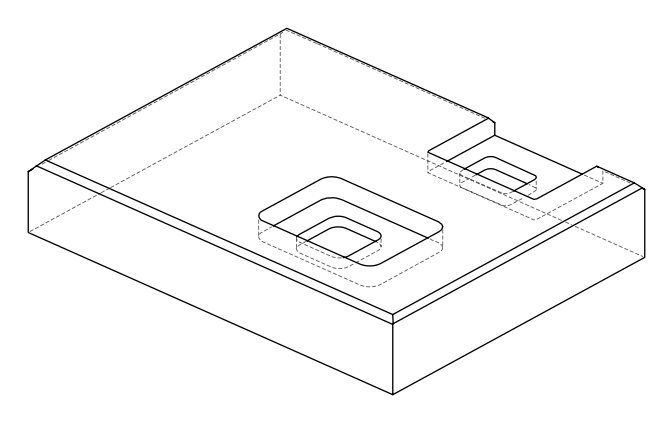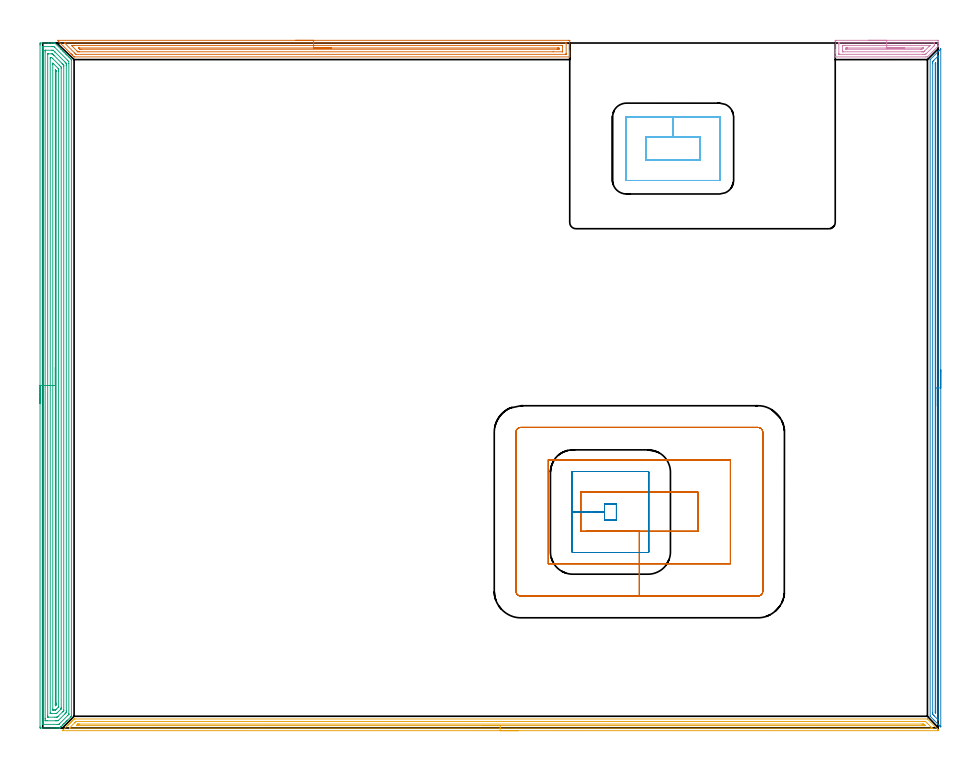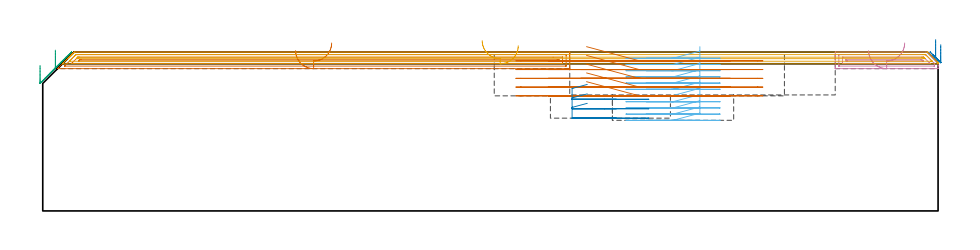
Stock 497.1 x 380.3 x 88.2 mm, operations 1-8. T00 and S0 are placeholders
(PLAN: 9 operations, 3 tool changes, 246.6 min)
(1 AREA_MILL | FG_CHAMFER_SURFACE | UGT0205_001 | 9.14 min | 12505 mm3)
(2 AREA_MILL_1 | FG_CHAMFER_SURFACE_1 | UGT0205_001 | 9.04 min | 6604 mm3)
(3 AREA_MILL_2 | FG_CHAMFER_SURFACE_2 | UGT0205_001 | 21.29 min | 57075 mm3)
(4 AREA_MILL_3 | FG_CHAMFER_SURFACE_3 | UGT0205_001 | 1.95 min | 2537 mm3)
(5 AREA_MILL_4 | FG_CHAMFER_SURFACE_4 | UGT0205_001 | 11.7 min | 10111 mm3)
(6 MILL_RECTANGULAR_POCKET | POCKET_RECTANGULAR_STRAIGHT | UGT0201_133 | Follow Part, ap 3.75, ae 75% | 7.12 min | 126585 mm3)
(7 MILL_RECTANGULAR_POCKET_1 | POCKET_RECTANGULAR_STRAIGHT_1 | UGT0201_106 | Follow Part, ap 6, ae 75% | 10.48 min | 456267 mm3)
(8 MILL_RECTANGULAR_POCKET_2 | POCKET_RECTANGULAR_STRAIGHT_2 | UGT0201_106 | Follow Part, ap 6, ae 75% | 1.96 min | 55399 mm3)
(9 MILL_SLOT | SLOT_PARTIAL_RECTANGULAR | NXT0201_008 | Follow Part, ap 1.5, ae 75% | 173.89 min | 281654 mm3)
(TOOL UGT0205_001 | Chamfer Mill 20 x 3 x 45 deg. | D20 FL50 Z2)
(TOOL UGT0201_133 | Carbide End Mill 15.0 | D15 FL30 Z4)
(TOOL UGT0201_106 | End Mill 24 mm | D24 FL25 Z2)
(TOOL NXT0201_008 | ENDMILL 6mm [2P460-0600-NA 1630] | D6 FL26 Z6)
(OP 1 AREA_MILL)
G17 G21 G94 G90
T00 M6
G54
G17 G0 G90 X140.4 Y381.8 S1061 M3
G43 Z98.2 H0
Z89.
G94 G1 X140.438 Z88.128 F250.
X140.552 Z87.264
X140.741 Z86.412
X141.003 Z85.58
X141.337 Z84.774
X141.74 Z84.
X142.208 Z83.264
X142.74 Z82.572
X143.329 Z81.929
X143.972 Z81.34
X144.664 Z80.808
X145.4 Z80.34
X146.174 Z79.937
X146.98 Z79.603
X147.812 Z79.341
X148.663 Z79.152
X149.528 Z79.038
X150.4 Z79.
X291.983
X292.546 Y381.799 Z78.999
X292.598 Y381.797 Z79.001
X292.6 Y381.704 Z79.094
Y381.487 Z79.311
Y375.863 Z84.931
Y375.312 Z85.485
Y374.972 Z85.824
Y374.42 Z86.376
Y374.08 Z86.715
Y373.401 Z87.399
Y373.049 Z87.751
X292.592 Y372.652 Z88.139
X292.59 Y372.603 Z88.188
X292.43 Y372.6 Z88.2
X17.75
X17.397 Y372.605 Z88.191
X17.264 Y372.734 Z88.062
X16.559 Y373.441 Z87.358
X16.512 Y373.486 Z87.311
X16.468 Y373.531 Z87.268
X16.261 Y373.739 Z87.06
X16.215 Y373.783 Z87.014
X16.172 Y373.828 Z86.971
X15.963 Y374.037 Z86.762
X15.918 Y374.08 Z86.717
X15.875 Y374.124 Z86.675
X15.665 Y374.334 Z86.465
X8.788 Y381.211 Z79.587
X8.706 Y381.294 Z79.506
X8.519 Y381.481 Z79.319
X8.342 Y381.656 Z79.141
X8.221 Y381.782 Z79.016
X8.217 Y381.795 Z79.003
X8.221 Y381.799 Z78.999
X150.4 Y381.8 Z79.
Y380.386 Z80.414
X290.197 Y380.385 Z80.415
X290.263 Y380.384 Z80.416
X290.395 Y380.379 Z80.421
X290.59 Y380.37 Z80.43
X290.592 Y380.32 Z80.48
X290.598 Y379.918 Z80.882
X290.6 Y374.57 Z86.23
X290.596 Y374.08 Z86.72
X290.593 Y374.031 Z86.769
X290.592 Y374.024 Z86.776
X290.55 Y374.021 Z86.779
X290.462 Y374.017 Z86.783
X290.329 Y374.015 Z86.785
X290.263 Y374.014 Z86.786
X18.643 Y374.015 Z86.785
X18.577 Y374.017 Z86.783
X18.449 Y374.021 Z86.779
X18.381 Y374.08 Z86.72
X17.75 Y374.701 Z86.099
X12.39 Y380.06 Z80.74
X12.134 Y380.32 Z80.48
X12.098 Y380.359 Z80.441
X12.086 Y380.374 Z80.426
X12.125 Y380.379 Z80.421
X12.257 Y380.384 Z80.416
X12.324 Y380.385 Z80.415
X150.4 Y380.386 Z80.414
Y378.972 Z81.828
X288.41 Y378.971 Z81.829
X288.555 Y378.97 Z81.83
X288.579 Y378.968 Z81.832
X288.586 Y378.966 Z81.834
X288.59 Y378.953 Z81.847
X288.596 Y378.853 Z81.947
X288.599 Y378.726 Z82.074
Y375.675 Z85.125
X288.593 Y375.484 Z85.316
X288.59 Y375.436 Z85.364
X288.572 Y375.434 Z85.366
X288.519 Y375.431 Z85.369
X288.41 Y375.429 Z85.371
X283.35 Y375.428 Z85.372
X20.429 Y375.429 Z85.371
X19.97 Y375.43 Z85.37
X19.536 Y375.434 Z85.366
X19.479 Y375.435 Z85.365
X19.418 Y375.492 Z85.308
X19.289 Y375.615 Z85.185
X19.037 Y375.863 Z84.937
X16.364 Y378.537 Z82.263
X15.963 Y378.942 Z81.858
X15.948 Y378.965 Z81.835
X15.963 Y378.966 Z81.834
X16.422 Y378.97 Z81.83
X16.856 Y378.971 Z81.829
X17.314 Y378.972 Z81.828
X150.4
Y377.557 Z83.243
X285.819
X286.534 Y377.551 Z83.249
X286.578
X286.59 Y377.516 Z83.284
X286.594 Y377.411 Z83.389
X286.596 Y377.2 Z83.6
X286.594 Y376.989 Z83.811
X286.59 Y376.884 Z83.916
X286.578 Y376.849 Z83.951
X286.53 Y376.848 Z83.952
X285.642 Y376.843 Z83.957
X21.233
X20.523 Y376.85 Z83.95
X20.429 Y376.93 Z83.87
X19.847 Y377.508 Z83.292
X19.816 Y377.543 Z83.257
X19.811 Y377.551 Z83.249
X19.819 Y377.553 Z83.247
X19.905 Y377.555 Z83.245
X20.08 Y377.557 Z83.243
X20.429
X150.4
X151.272 Z83.281
X152.136 Z83.395
X152.988 Z83.583
X153.82 Z83.846
X154.626 Z84.18
X155.4 Z84.582
X156.136 Z85.051
X156.828 Z85.582
X157.471 Z86.172
X158.06 Z86.815
X158.591 Z87.507
X159.06 Z88.243
X159.463 Z89.016
X159.797 Z89.822
X160.059 Z90.654
X160.248 Z91.506
X160.362 Z92.371
X160.4 Z93.243
G0 Z98.2
M5
M2
(OP 2 AREA_MILL_1)
G17 G21 G94 G90
T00 M6
G54
G17 G0 G90 X498.6 Y198.8 S1061 M3
G43 Z98.2 H0
Z92.3
G94 G1 Y198.762 Z91.428 F250.
Y198.648 Z90.564
Y198.459 Z89.712
Y198.197 Z88.88
Y197.863 Z88.074
Y197.46 Z87.3
Y196.992 Z86.564
Y196.46 Z85.872
Y195.871 Z85.229
Y195.228 Z84.64
Y194.536 Z84.108
Y193.8 Z83.64
Y193.026 Z83.237
Y192.22 Z82.903
Y191.388 Z82.641
Y190.537 Z82.452
Y189.672 Z82.338
Y188.8 Z82.3
X498.599 Y0.732 Z82.301
X498.596 Y0.695 Z82.3
X498.589 Y0.611 Z82.303
X498.543 Y0.654 Z82.35
X498.429 Y0.77 Z82.469
X498.269 Y0.929 Z82.626
X498.116 Y1.083 Z82.782
X497.982 Y1.217 Z82.916
X497.832 Y1.366 Z83.063
X497.689 Y1.51 Z83.209
X497.536 Y1.663 Z83.362
X497.396 Y1.802 Z83.5
X494.856 Y4.343 Z86.042
X492.92 Y6.28 Z87.98
X492.735 Y6.467 Z88.162
X492.705 Y6.505 Z88.19
X492.7 Y6.576 Z88.2
Y371.024
X492.705 Y371.094 Z88.19
X492.734 Y371.132 Z88.162
X492.919 Y371.319 Z87.981
X497.262 Y375.663 Z83.635
X497.396 Y375.798 Z83.5
X497.536 Y375.937 Z83.362
X497.689 Y376.09 Z83.209
X497.832 Y376.234 Z83.063
X498.391 Y376.791 Z82.509
X498.582 Y376.979 Z82.316
X498.595 Y376.983 Z82.304
X498.599 Y376.979 Z82.299
X498.6 Y188.8 Z82.3
X497.186 Z83.714
X497.185 Y4.79 Z83.715
X497.184 Y4.595 Z83.716
X497.181 Y4.498 Z83.719
X497.179 Y4.485 Z83.721
X497.174 Y4.487 Z83.726
X497.142 Y4.515 Z83.758
X496.861 Y4.79 Z84.039
X495.074 Y6.576 Z85.826
X494.777 Y6.875 Z86.123
X494.19 Y7.469 Z86.71
X494.121 Y7.559 Z86.779
X494.119 Y7.639 Z86.781
X494.116 Y7.809 Z86.784
X494.115 Y8.148 Z86.785
X494.114 Y8.363 Z86.786
X494.115 Y369.237 Z86.785
X494.119 Y369.911 Z86.781
X494.121 Y370.022 Z86.779
X494.13 Y370.069 Z86.77
X494.186 Y370.131 Z86.714
X494.483 Y370.432 Z86.417
X494.777 Y370.727 Z86.123
X496.86 Y372.81 Z84.04
X496.966 Y372.912 Z83.934
X497.137 Y373.075 Z83.763
X497.179 Y373.111 Z83.721
X497.182 Y373.029 Z83.718
X497.185 Y372.81 Z83.715
Y372.616
X497.186 Y188.8 Z83.714
X495.772 Z85.128
X495.771 Y9.132 Z85.129
X495.767 Y8.363 Z85.133
X495.766 Y8.356 Z85.134
X495.744 Y8.363 Z85.156
X495.65 Y8.455 Z85.25
X495.556 Y8.555 Z85.344
X495.535 Y8.588 Z85.365
X495.532 Y8.717 Z85.368
X495.53 Y8.883 Z85.37
X495.528 Y9.38 Z85.372
X495.529 Y368.468 Z85.371
X495.535 Y369.004 Z85.365
X495.567 Y369.056 Z85.333
X495.65 Y369.148 Z85.25
X495.693 Y369.193 Z85.207
X495.739 Y369.237 Z85.161
X495.754 Y369.245 Z85.146
X495.765 Y369.248 Z85.135
X495.767 Y369.237 Z85.133
X495.77 Y369.157 Z85.13
X495.771 Y369.113 Z85.129
X495.772 Y368.344 Z85.128
Y188.8
Y187.928 Z85.166
Y187.064 Z85.28
Y186.212 Z85.469
Y185.38 Z85.732
Y184.574 Z86.065
Y183.8 Z86.468
Y183.064 Z86.937
Y182.372 Z87.468
Y181.729 Z88.057
Y181.14 Z88.701
Y180.609 Z89.393
Y180.14 Z90.128
Y179.737 Z90.902
Y179.403 Z91.708
Y179.141 Z92.54
Y178.952 Z93.392
Y178.838 Z94.257
Y178.8 Z95.128
G0 Z98.2
M5
M2
(OP 3 AREA_MILL_2)
G17 G21 G94 G90
T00 M6
G54
G17 G0 G90 X-1.5 Y180.15 S1061 M3
G43 Z98.2 H0
Z80.8
G94 G1 Y180.188 Z79.928 F250.
Y180.302 Z79.063
Y180.491 Z78.212
Y180.753 Z77.38
Y181.087 Z76.574
Y181.49 Z75.8
Y181.958 Z75.064
Y182.49 Z74.372
Y183.079 Z73.729
Y183.722 Z73.14
Y184.414 Z72.608
Y185.15 Z72.14
Y185.924 Z71.737
Y186.73 Z71.403
Y187.562 Z71.141
Y188.413 Z70.952
Y189.278 Z70.838
Y190.15 Z70.8
Y379.164
X-1.499 Y379.673 Z70.801
X-1.496 Y380.054 Z70.802
X-1.493 Y380.29 Z70.805
X-1.123 Y380.3 Z71.174
X3.257 Z75.552
X4.657 Z76.954
X5.01 Z77.305
X5.715 Z78.014
X6.057 Z78.357
X6.412 Y380.299 Z78.706
X6.705 Y380.29 Z79.002
X6.762 Y380.235 Z79.06
X6.88 Y380.12 Z79.178
X7.004 Y379.997 Z79.303
X10.154 Y376.846 Z82.454
X10.266 Y376.735 Z82.564
X10.308 Y376.693 Z82.606
X10.981 Y376.019 Z83.281
X11.143 Y375.859 Z83.439
X11.808 Y375.192 Z84.108
X12.019 Y374.983 Z84.315
X12.634 Y374.366 Z84.934
X12.691 Y374.309 Z84.99
X12.895 Y374.107 Z85.191
X13.46 Y373.54 Z85.76
X13.585 Y373.415 Z85.884
X13.771 Y373.231 Z86.067
X14.287 Y372.713 Z86.587
X14.647 Y372.355 Z86.943
X14.939 Y372.063 Z87.235
X15.374 Y371.627 Z87.671
X15.523 Y371.479 Z87.819
X15.818 Y371.18 Z88.116
X15.894 Y371.102 Z88.192
X15.9 Y370.733 Z88.2
Y6.885
X15.894 Y6.498 Z88.192
X15.797 Y6.397 Z88.094
X15.523 Y6.121 Z87.819
X15.392 Y5.991 Z87.689
X13.771 Y4.369 Z86.067
X13.411 Y4.01 Z85.71
X13.245 Y3.845 Z85.545
X13.008 Y3.607 Z85.306
X12.895 Y3.493 Z85.191
X12.457 Y3.056 Z84.756
X12.019 Y2.617 Z84.315
X11.815 Y2.415 Z84.114
X11.757 Y2.357 Z84.057
X11.143 Y1.741 Z83.439
X10.931 Y1.531 Z83.231
X10.266 Y0.865 Z82.563
X10.21 Y0.809 Z82.509
X10.027 Y0.627 Z82.326
X9.974 Y0.573 Z82.271
X9.924 Y0.523 Z82.222
X9.729 Y0.329 Z82.028
X9.682 Y0.281 Z81.979
X9.637 Y0.237 Z81.936
X9.428 Y0.031 Z81.727
X9.398 Y0.008 Z81.697
X9.39 Y0.005 Z81.689
X9.028 Y0. Z81.327
X8.343 Z80.643
X7.638 Z79.934
X6.409 Z78.707
X5.01 Z77.305
X-1.123 Z71.174
X-1.389 Y0.004 Z70.909
X-1.492 Y0.01 Z70.805
X-1.499 Y0.116 Z70.799
X-1.5 Y0.627 Z70.8
Y190.15
X-0.086 Z72.214
X-0.085 Y377.72 Z72.215
X-0.084 Y377.885 Z72.216
X-0.08 Y378.249 Z72.22
X-0.079 Y378.286 Z72.221
X-0.021 Y378.291 Z72.279
X0.087 Y378.296 Z72.387
X0.223 Y378.299 Z72.523
X5.01 Z77.31
X5.482 Y378.297 Z77.782
X5.886 Y378.29 Z78.186
X6.269 Y378.269 Z78.569
X6.664 Y377.885 Z78.964
X13.816 Y370.733 Z86.116
X14.479 Y370.011 Z86.779
X14.485 Y368.945 Z86.785
Y7.944
X14.484 Y7.779 Z86.784
X14.481 Y7.597 Z86.781
X14.479 Y7.555 Z86.779
X14.459 Y7.521 Z86.759
X14.403 Y7.46 Z86.703
X14.244 Y7.296 Z86.544
X13.835 Y6.885 Z86.135
X9.365 Y2.415 Z81.665
X9.076 Y2.13 Z81.376
X8.994 Y2.051 Z81.294
X8.961 Y2.023 Z81.261
X8.913 Y2.008 Z81.213
X8.514 Y2.003 Z80.814
X8.044 Y2. Z80.344
X0.158 Y2.001 Z72.458
X-0.022 Y2.006 Z72.278
X-0.055 Y2.01 Z72.245
X-0.079 Y2.017 Z72.221
X-0.08 Y2.058 Z72.22
X-0.084 Y2.249 Z72.216
X-0.085 Y2.415 Z72.215
X-0.086 Y3.144 Z72.214
Y190.15
X1.328 Z73.628
X1.329 Y375.383 Z73.629
X1.332 Y376.097 Z73.632
X1.335 Y376.271 Z73.635
X1.337 Y376.29 Z73.637
X1.357 Y376.293 Z73.657
X1.406 Y376.297 Z73.706
X1.505 Y376.299 Z73.805
X5.01 Z77.31
X5.691 Y376.296 Z77.991
X5.784 Y376.29 Z78.084
X5.886 Y376.203 Z78.186
X6. Y376.097 Z78.3
X6.762 Y375.339 Z79.062
X6.898 Y375.203 Z79.198
X12.261 Y369.839 Z84.561
X12.895 Y369.196 Z85.195
X13.017 Y369.068 Z85.317
X13.065 Y369.001 Z85.365
X13.066 Y368.945 Z85.366
X13.069 Y368.767 Z85.369
X13.071 Y368.051 Z85.371
Y367.871
Y9.387
X13.066 Y8.673 Z85.366
X13.064 Y8.587 Z85.364
X13.027 Y8.538 Z85.327
X12.895 Y8.4 Z85.195
X12.59 Y8.09 Z84.89
X12.28 Y7.779 Z84.58
X8.703 Y4.203 Z81.003
X8.606 Y4.109 Z80.906
X8.514 Y4.023 Z80.814
X7.834 Y4.003 Z80.134
X7.638 Y4.001 Z79.938
X6.961 Y4. Z79.261
X2.381 Z74.681
X1.7 Y4.004 Z74.
X1.505 Y4.01 Z73.805
X1.335 Y4.031 Z73.635
X1.332 Y4.203 Z73.632
X1.33 Y4.382 Z73.63
X1.329 Y5.097 Z73.629
X1.328 Y5.277 Z73.628
Y190.15
X2.743 Z75.043
Y373.94
X2.745 Y374.116 Z75.045
X2.748 Y374.255 Z75.048
X2.75 Y374.29 Z75.05
X2.77 Y374.293 Z75.07
X2.824 Y374.296 Z75.124
X3.257 Y374.3 Z75.557
X5.019 Z77.319
X5.235 Y374.294 Z77.535
X5.342 Y374.29 Z77.642
X5.545 Y374.094 Z77.845
X5.886 Y373.762 Z78.186
X6.236 Y373.415 Z78.536
X10.706 Y368.945 Z83.006
X11.143 Y368.506 Z83.443
X11.59 Y368.051 Z83.89
X11.65 Y367.981 Z83.95
X11.653 Y367.92 Z83.953
X11.655 Y367.789 Z83.955
X11.657 Y367.527 Z83.957
Y367.157
Y9.936
X11.655 Y9.751 Z83.955
X11.653 Y9.659 Z83.953
X11.65 Y9.618 Z83.95
X11.609 Y9.567 Z83.909
X11.377 Y9.328 Z83.677
X11.143 Y9.091 Z83.443
X10.935 Y8.884 Z83.235
X8.514 Y6.464 Z80.814
X8.278 Y6.232 Z80.578
X8.063 Y6.023 Z80.363
X7.638 Y6.001 Z79.938
X7.629 Y6. Z79.929
X6.762 Z79.062
X3.257 Z75.557
X2.826 Y6.004 Z75.126
X2.773 Y6.007 Z75.073
X2.752 Y6.01 Z75.052
X2.749 Y6.024 Z75.049
X2.745 Y6.087 Z75.045
X2.744 Y6.148 Z75.044
X2.743 Y6.516 Z75.043
Y6.885
Y190.15
X4.157 Z76.457
Y371.627
X4.161 Y372.062 Z76.461
X4.164 Y372.271 Z76.464
X4.359 Y372.291 Z76.659
X4.68 Y372.294 Z76.98
X4.845 Y372.292 Z77.145
X4.884 Y372.29 Z77.184
X4.927 Y372.262 Z77.227
X5.01 Y372.185 Z77.31
X5.574 Y371.627 Z77.874
X9.15 Y368.051 Z81.45
X9.39 Y367.81 Z81.69
X10.033 Y367.157 Z82.333
X10.236 Y366.935 Z82.536
X10.243 Y366.264 Z82.543
Y11.355
X10.241 Y10.919 Z82.541
X10.238 Y10.702 Z82.538
X10.236 Y10.652 Z82.536
X10.213 Y10.623 Z82.513
X10.163 Y10.566 Z82.463
X10.062 Y10.461 Z82.362
X8.274 Y8.673 Z80.574
X7.951 Y8.354 Z80.251
X7.638 Y8.047 Z79.938
X7.582 Y8.01 Z79.882
X7.529 Y8.006 Z79.829
X7.419 Y8.002 Z79.719
X4.793 Y8. Z77.093
X4.272 Y8.001 Z76.572
X4.22 Y8.002 Z76.52
X4.183 Y8.006 Z76.483
X4.165 Y8.01 Z76.465
X4.164 Y8.026 Z76.464
X4.16 Y8.232 Z76.46
X4.157 Y8.649 Z76.457
Y190.15
X5.571 Z77.871
Y368.372
X5.573 Y368.945 Z77.873
X5.575 Y369.1 Z77.875
X5.577 Y369.146 Z77.877
X5.803 Y368.945 Z78.103
X5.886 Y368.865 Z78.186
X8.514 Y366.237 Z80.814
X8.724 Y366.017 Z81.024
X8.822 Y365.9 Z81.122
X8.825 Y365.69 Z81.125
X8.828 Y365.37 Z81.128
X8.829 Y365.049 Z81.129
Y364.476
Y11.928
X8.828 Y11.82 Z81.128
X8.825 Y11.735 Z81.125
X8.822 Y11.683 Z81.122
X8.802 Y11.66 Z81.102
X8.514 Y11.362 Z80.814
X7.613 Y10.461 Z79.913
X7.179 Y10.035 Z79.479
X7.153 Y10.012 Z79.453
X7.1 Y10.007 Z79.4
X6.988 Y10.003 Z79.288
X6.762 Y10.001 Z79.062
X6.337 Y10. Z78.637
X5.886 Y10.001 Z78.186
X5.735 Y10.002 Z78.035
X5.615 Y10.007 Z77.915
X5.583 Y10.009 Z77.883
X5.578 Y10.049 Z77.878
X5.575 Y10.14 Z77.875
X5.572 Y10.461 Z77.872
X5.571 Y190.15 Z77.871
X6.985 Z79.285
X6.986 Y365.141 Z79.286
X6.987 Y365.215 Z79.287
X6.989 Y365.272 Z79.289
X6.991 Y365.295 Z79.291
X7.023 Y365.268 Z79.323
X7.199 Y365.101 Z79.499
X7.289 Y365.012 Z79.589
X7.378 Y364.918 Z79.678
X7.401 Y364.89 Z79.701
X7.408 Y364.865 Z79.708
X7.411 Y364.813 Z79.711
X7.414 Y364.704 Z79.714
X7.415 Y13.809 Z79.715
X7.414 Y13.371 Z79.714
X7.412 Y13.142 Z79.712
X7.405 Y12.714 Z79.705
X7.295 Y12.599 Z79.595
X7.172 Y12.476 Z79.472
X7.001 Y12.31 Z79.301
X6.992 Y12.547 Z79.292
X6.987 Y12.913 Z79.287
X6.986 Y13.142 Z79.286
X6.985 Y13.37 Z79.285
Y190.15
Y191.022 Z79.323
Y191.886 Z79.437
Y192.738 Z79.626
Y193.57 Z79.888
Y194.376 Z80.222
Y195.15 Z80.625
Y195.886 Z81.094
Y196.578 Z81.625
Y197.221 Z82.214
Y197.81 Z82.857
Y198.341 Z83.55
Y198.81 Z84.285
Y199.213 Z85.059
Y199.547 Z85.865
Y199.809 Z86.697
Y199.998 Z87.549
Y200.112 Z88.414
Y200.15 Z89.285
G0 Z98.2
M5
M2
(OP 4 AREA_MILL_3)
G17 G21 G94 G90
T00 M6
G54
G17 G0 G90 X458.55 Y381.8 S1061 M3
G43 Z98.2 H0
Z89.
G94 G1 X458.588 Z88.128 F250.
X458.702 Z87.264
X458.891 Z86.412
X459.153 Z85.58
X459.487 Z84.774
X459.89 Z84.
X460.358 Z83.264
X460.89 Z82.572
X461.479 Z81.929
X462.122 Z81.34
X462.814 Z80.808
X463.55 Z80.34
X464.324 Z79.937
X465.13 Z79.603
X465.962 Z79.341
X466.814 Z79.152
X467.678 Z79.038
X468.55 Z79.
X496.84
X496.991 Y381.796 Z79.004
X497.099 Y381.792 Z79.006
X497.1 Y380.319 Z80.476
Y379.881 Z80.918
Y378.975 Z81.823
X497.093 Y378.537 Z82.261
X497.091 Y378.502 Z82.296
X496.991 Y378.39 Z82.409
X491.256 Y372.656 Z88.144
X491.214 Y372.616 Z88.184
X491.2 Y372.607 Z88.193
X490.325 Y372.6 Z88.2
X440.109
X440.01 Y372.603 Z88.189
X440.007 Y372.633 Z88.159
X440. Y372.89 Z87.908
Y374.533 Z86.266
Y374.972 Z85.825
Y375.191 Z85.606
Y375.863 Z84.934
Y376.083 Z84.715
Y376.754 Z84.04
X440.001 Y381.211 Z79.586
X440.003 Y381.763 Z79.033
X440.007 Y381.791 Z79.005
X440.554 Y381.8 Z79.
X468.55
Y380.386 Z80.414
X494.835 Y380.385 Z80.415
X494.967 Y380.383 Z80.417
X495.054 Y380.379 Z80.421
X495.091 Y380.375 Z80.425
X495.093 Y380.366 Z80.434
X495.096 Y380.319 Z80.481
X495.099 Y379.988 Z80.812
Y379.428 Z81.372
X495.098 Y379.098 Z81.702
X495.092 Y378.986 Z81.814
X495.088 Y378.95 Z81.85
X495.074 Y378.931 Z81.869
X495.035 Y378.889 Z81.911
X494.769 Y378.618 Z82.182
X490.325 Y374.176 Z86.624
X490.275 Y374.13 Z86.67
X490.219 Y374.08 Z86.72
X489.496 Y374.02 Z86.78
X489.436 Y374.018 Z86.782
X488.613 Y374.014 Z86.786
X488.547
X442.265 Y374.015 Z86.785
X442.133 Y374.017 Z86.783
X442.046 Y374.021 Z86.779
X442.008 Y374.025 Z86.775
X442.007 Y374.034 Z86.766
X442.004 Y374.08 Z86.72
X442. Y374.412 Z86.388
Y379.76 Z81.04
X442.004 Y380.319 Z80.481
X442.006 Y380.36 Z80.44
X442.009 Y380.375 Z80.425
X442.068 Y380.379 Z80.421
X442.199 Y380.384 Z80.416
X442.266 Y380.385 Z80.415
X442.331 Y380.386 Z80.414
X468.55
Y378.972 Z81.828
X492.558 Y378.971 Z81.829
X492.61 Y378.97 Z81.83
X492.63 Y378.968 Z81.832
X492.649 Y378.966 Z81.834
X492.641 Y378.952 Z81.848
X492.611 Y378.918 Z81.882
X492.237 Y378.537 Z82.263
X492.17 Y378.469 Z82.331
X489.564 Y375.863 Z84.937
X489.436 Y375.735 Z85.065
X489.178 Y375.484 Z85.316
X489.136 Y375.447 Z85.353
X489.119 Y375.435 Z85.365
X489.094 Y375.433 Z85.367
X488.979 Y375.43 Z85.37
X488.547 Y375.429 Z85.371
X488.092 Y375.428 Z85.372
X444.542 Y375.429 Z85.371
X444.109 Y375.431 Z85.369
X444.048 Y375.433 Z85.367
X444.018 Y375.435 Z85.365
X444.01 Y375.536 Z85.264
X444.003 Y375.754 Z85.046
X444.001 Y375.863 Z84.937
Y378.646 Z82.154
X444.004 Y378.755 Z82.045
X444.011 Y378.965 Z81.835
X444.109 Y378.966 Z81.834
X444.566 Y378.97 Z81.83
X444.998 Y378.971 Z81.829
X445.453 Y378.972 Z81.828
X468.55
Y377.557 Z83.243
X488.547
X488.637 Y377.556 Z83.244
X488.78 Y377.55 Z83.25
X488.791 Y377.548 Z83.252
X488.789 Y377.543 Z83.257
X488.782 Y377.533 Z83.267
X488.722 Y377.471 Z83.329
X488.622 Y377.37 Z83.43
X488.547 Y377.297 Z83.503
X488.272 Y377.03 Z83.77
X488.083 Y376.85 Z83.95
X487.717 Y376.844 Z83.956
X487.658 Y376.843 Z83.957
X446.157
X446.068 Y376.845 Z83.955
X446.025 Y376.847 Z83.953
X446.011 Y376.849 Z83.951
X446.01 Y376.863 Z83.937
X446.005 Y377.527 Z83.273
X446.01 Y377.549 Z83.251
X446.02 Y377.551 Z83.249
X446.063 Y377.553 Z83.247
X446.775 Y377.557 Z83.243
X446.863
X468.55
X469.422 Z83.281
X470.286 Z83.395
X471.138 Z83.583
X471.97 Z83.846
X472.776 Z84.18
X473.55 Z84.582
X474.286 Z85.051
X474.978 Z85.582
X475.621 Z86.172
X476.21 Z86.815
X476.742 Z87.507
X477.21 Z88.243
X477.613 Z89.016
X477.947 Z89.822
X478.209 Z90.654
X478.398 Z91.506
X478.512 Z92.371
X478.55 Z93.243
G0 Z98.2
M5
M2
(OP 5 AREA_MILL_4)
G17 G21 G94 G90
T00 M6
G54
G17 G0 G90 X264. Y-1.5 S1061 M3
G43 Z98.2 H0
Z91.7
G94 G1 X263.962 Z90.828 F250.
X263.848 Z89.964
X263.659 Z89.112
X263.397 Z88.28
X263.063 Z87.474
X262.66 Z86.7
X262.192 Z85.964
X261.66 Z85.272
X261.071 Z84.629
X260.428 Z84.04
X259.736 Z83.509
X259. Z83.04
X258.226 Z82.637
X257.42 Z82.303
X256.588 Z82.041
X255.737 Z81.852
X254.872 Z81.738
X254. Z81.7
X11.128
X10.92 Y-1.494 Z81.703
X10.918 Y-1.493 Z81.704
X10.92 Y-1.479 Z81.718
X11.37 Y-1.03 Z82.169
X11.477 Y-0.922 Z82.276
X11.515 Y-0.885 Z82.315
X13.852 Y1.453 Z84.65
X13.897 Y1.497 Z84.696
X14.105 Y1.705 Z84.904
X14.149 Y1.75 Z84.947
X14.194 Y1.795 Z84.994
X14.401 Y2.001 Z85.2
X14.446 Y2.047 Z85.244
X14.492 Y2.093 Z85.292
X14.697 Y2.297 Z85.496
X14.742 Y2.344 Z85.541
X14.79 Y2.39 Z85.589
X14.993 Y2.593 Z85.792
X15.039 Y2.641 Z85.838
X15.088 Y2.688 Z85.887
X15.289 Y2.889 Z86.088
X15.336 Y2.937 Z86.134
X15.385 Y2.986 Z86.185
X15.585 Y3.185 Z86.384
X15.633 Y3.234 Z86.431
X15.683 Y3.283 Z86.482
X15.881 Y3.481 Z86.68
X15.93 Y3.531 Z86.728
X15.981 Y3.581 Z86.78
X16.177 Y3.777 Z86.976
X16.227 Y3.828 Z87.025
X16.278 Y3.879 Z87.078
X16.473 Y4.073 Z87.272
X16.523 Y4.125 Z87.322
X16.576 Y4.177 Z87.376
X16.769 Y4.369 Z87.568
X16.82 Y4.422 Z87.618
X17.134 Y4.734 Z87.934
X17.405 Y4.997 Z88.188
X17.767 Y5. Z88.2
X491.126
X491.177 Y4.995 Z88.191
X491.231 Y4.96 Z88.156
X491.292 Y4.901 Z88.101
X496.612 Y-0.412 Z82.787
X496.826 Y-0.625 Z82.573
X496.932 Y-0.733 Z82.465
X497.09 Y-0.901 Z82.298
X497.091 Y-0.922 Z82.278
X497.098 Y-1.493 Z81.707
X497.075 Y-1.494 Z81.705
X496.932 Y-1.5 Z81.7
X254.
Y-0.086 Z83.114
X15.088 Y-0.085 Z83.115
X15.033 Y-0.084 Z83.116
X14.924 Y-0.079 Z83.121
X14.791 Y-0.07 Z83.13
X14.826 Y-0.031 Z83.169
X14.954 Y0.102 Z83.302
X15.088 Y0.238 Z83.438
X17.767 Y2.917 Z86.117
X18.076 Y3.223 Z86.423
X18.393 Y3.531 Z86.731
X18.446 Y3.579 Z86.779
X18.551 Y3.583 Z86.783
X18.606 Y3.585 Z86.785
X488.447 Y3.586 Z86.786
X489.287 Y3.584 Z86.784
X489.34 Y3.582 Z86.782
X490.201 Y3.531 Z86.731
X490.233 Y3.505 Z86.705
X491.105 Y2.641 Z85.841
X492.888 Y0.86 Z84.06
X493.777 Y-0.031 Z83.169
X493.806 Y-0.062 Z83.138
X493.807 Y-0.081 Z83.119
X492.913 Y-0.086 Z83.114
X254.
Y1.328 Z84.528
X19.553 Y1.329 Z84.529
X19.081 Y1.33 Z84.53
X18.691 Y1.334 Z84.534
X18.66 Y1.336 Z84.536
Y1.349 Z84.549
Y1.358 Z84.558
X18.855 Y1.555 Z84.755
X19.049 Y1.75 Z84.95
X19.301 Y2.001 Z85.201
X19.388 Y2.084 Z85.284
X19.459 Y2.149 Z85.349
X19.479 Y2.165 Z85.365
X19.501 Y2.167 Z85.367
X19.553 Y2.169 Z85.369
X20.024 Y2.171 Z85.371
X20.446
X488.025
X488.447 Y2.169 Z85.369
X488.924 Y2.165 Z85.365
X489.128 Y2.155 Z85.355
X489.34 Y1.952 Z85.152
X489.544 Y1.75 Z84.95
X489.747 Y1.543 Z84.743
X489.879 Y1.405 Z84.605
X489.938 Y1.335 Z84.535
X489.903 Y1.333 Z84.533
X489.761 Y1.33 Z84.53
X489.34 Y1.329 Z84.529
X488.87 Y1.328 Z84.528
X254.
X253.128 Z84.567
X252.264 Z84.68
X251.412 Z84.869
X250.58 Z85.132
X249.774 Z85.465
X249. Z85.868
X248.264 Z86.337
X247.572 Z86.868
X246.929 Z87.457
X246.34 Z88.101
X245.809 Z88.793
X245.34 Z89.528
X244.937 Z90.302
X244.603 Z91.108
X244.341 Z91.94
X244.152 Z92.792
X244.038 Z93.657
X244. Z94.528
G0 Z98.2
M5
M2
(OP 6 MILL_RECTANGULAR_POCKET)
G17 G21 G94 G90
T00 M6
G54
G17 G0 G90 X364.85 Y318.995 S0 M3
G43 Z98.2 H0
Z91.2
G94 G1 Y328.15 Z88.747 F250.
X349.95 Z84.754
X335.05 F500.
Y315.25
X364.85
Y328.15
X349.95
Y339.4
X324.1
G3 X323.8 Y339.1 R0.3
G1 Y304.3
G3 X324.1 Y304. R0.3
G1 X375.8
G3 X376.1 Y304.3 R0.3
G1 Y339.1
G3 X375.8 Y339.4 R0.3
G1 X349.95
X348.95
G0 X364.85 Y318.995 Z87.754
G1 Y328.15 Z85.301 F250.
X349.95 Z81.309
X335.05 F500.
Y315.25
X364.85
Y328.15
X349.95
Y339.4
X324.1
G3 X323.8 Y339.1 R0.3
G1 Y304.3
G3 X324.1 Y304. R0.3
G1 X375.8
G3 X376.1 Y304.3 R0.3
G1 Y339.1
G3 X375.8 Y339.4 R0.3
G1 X349.95
X348.95
G0 X364.85 Y318.995 Z84.309
G1 Y328.15 Z81.856 F250.
X349.95 Z77.864
X335.05 F500.
Y315.25
X364.85
Y328.15
X349.95
Y339.4
X324.1
G3 X323.8 Y339.1 R0.3
G1 Y304.3
G3 X324.1 Y304. R0.3
G1 X375.8
G3 X376.1 Y304.3 R0.3
G1 Y339.1
G3 X375.8 Y339.4 R0.3
G1 X349.95
X348.95
G0 X364.85 Y318.995 Z80.864
G1 Y328.15 Z78.411 F250.
X349.95 Z74.418
X335.05 F500.
Y315.25
X364.85
Y328.15
X349.95
Y339.4
X324.1
G3 X323.8 Y339.1 R0.3
G1 Y304.3
G3 X324.1 Y304. R0.3
G1 X375.8
G3 X376.1 Y304.3 R0.3
G1 Y339.1
G3 X375.8 Y339.4 R0.3
G1 X349.95
X348.95
G0 X364.85 Y318.995 Z77.418
G1 Y328.15 Z74.965 F250.
X349.95 Z70.973
X335.05 F500.
Y315.25
X364.85
Y328.15
X349.95
Y339.4
X324.1
G3 X323.8 Y339.1 R0.3
G1 Y304.3
G3 X324.1 Y304. R0.3
G1 X375.8
G3 X376.1 Y304.3 R0.3
G1 Y339.1
G3 X375.8 Y339.4 R0.3
G1 X349.95
X348.95
G0 X364.85 Y318.995 Z73.973
G1 Y328.15 Z71.52 F250.
X349.95 Z67.527
X335.05 F500.
Y315.25
X364.85
Y328.15
X349.95
Y339.4
X324.1
G3 X323.8 Y339.1 R0.3
G1 Y304.3
G3 X324.1 Y304. R0.3
G1 X375.8
G3 X376.1 Y304.3 R0.3
G1 Y339.1
G3 X375.8 Y339.4 R0.3
G1 X349.95
X348.95
G0 X364.85 Y318.995 Z70.527
G1 Y328.15 Z68.074 F250.
X349.95 Z64.082
X335.05 F500.
Y315.25
X364.85
Y328.15
X349.95
Y339.4
X324.1
G3 X323.8 Y339.1 R0.3
G1 Y304.3
G3 X324.1 Y304. R0.3
G1 X375.8
G3 X376.1 Y304.3 R0.3
G1 Y339.1
G3 X375.8 Y339.4 R0.3
G1 X349.95
X348.95
G0 X364.85 Y318.995 Z67.082
G1 Y328.15 Z64.629 F250.
X349.95 Z60.636
X335.05 F500.
Y315.25
X364.85
Y328.15
X349.95
Y339.4
X324.1
G3 X323.8 Y339.1 R0.3
G1 Y304.3
G3 X324.1 Y304. R0.3
G1 X375.8
G3 X376.1 Y304.3 R0.3
G1 Y339.1
G3 X375.8 Y339.4 R0.3
G1 X349.95
X348.95
G0 X364.85 Y318.995 Z63.636
G1 Y328.15 Z61.183 F250.
X349.95 Z57.191
X335.05 F500.
Y315.25
X364.85
Y328.15
X349.95
Y339.4
X324.1
G3 X323.8 Y339.1 R0.3
G1 Y304.3
G3 X324.1 Y304. R0.3
G1 X375.8
G3 X376.1 Y304.3 R0.3
G1 Y339.1
G3 X375.8 Y339.4 R0.3
G1 X349.95
X348.95
G0 X364.85 Y318.995 Z60.191
G1 Y328.15 Z57.738 F250.
X349.95 Z53.745
X335.05 F500.
Y315.25
X364.85
Y328.15
X349.95
Y339.4
X324.1
G3 X323.8 Y339.1 R0.3
G1 Y304.3
G3 X324.1 Y304. R0.3
G1 X375.8
G3 X376.1 Y304.3 R0.3
G1 Y339.1
G3 X375.8 Y339.4 R0.3
G1 X349.95
X348.95
G0 X364.85 Y318.995 Z56.745
G1 Y328.15 Z54.292 F250.
X349.95 Z50.3
X335.05 F500.
Y315.25
X364.85
Y328.15
X349.95
Y339.4
X324.1
G3 X323.8 Y339.1 R0.3
G1 Y304.3
G3 X324.1 Y304. R0.3
G1 X375.8
G3 X376.1 Y304.3 R0.3
G1 Y339.1
G3 X375.8 Y339.4 R0.3
G1 X349.95
X348.95
G0 Z98.2
M5
M2
(OP 7 MILL_RECTANGULAR_POCKET_1)
G17 G21 G94 G90
T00 M6
G54
G17 G0 G90 X301.916 Y109.2 S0 M3
G43 Z98.2 H0
Z91.2
G94 G1 X331.25 Z83.34 F250.
X363.8 F500.
Y130.9
X298.7
Y109.2
X331.25
Y91.2
X381.8
Y148.9
X280.7
Y91.2
X331.25
Y73.2
X397.
G3 X399.8 Y76. R2.8
G1 Y164.1
G3 X397. Y166.9 R2.8
G1 X265.5
G3 X262.7 Y164.1 R2.8
G1 Y76.
G3 X265.5 Y73.2 R2.8
G1 X331.25
X332.25
G0 X301.916 Y109.2 Z86.34
G1 X331.25 Z78.48 F250.
X363.8 F500.
Y130.9
X298.7
Y109.2
X331.25
Y91.2
X381.8
Y148.9
X280.7
Y91.2
X331.25
Y73.2
X397.
G3 X399.8 Y76. R2.8
G1 Y164.1
G3 X397. Y166.9 R2.8
G1 X265.5
G3 X262.7 Y164.1 R2.8
G1 Y76.
G3 X265.5 Y73.2 R2.8
G1 X331.25
X332.25
G0 X301.916 Y109.2 Z81.48
G1 X331.25 Z73.62 F250.
X363.8 F500.
Y130.9
X298.7
Y109.2
X331.25
Y91.2
X381.8
Y148.9
X280.7
Y91.2
X331.25
Y73.2
X397.
G3 X399.8 Y76. R2.8
G1 Y164.1
G3 X397. Y166.9 R2.8
G1 X265.5
G3 X262.7 Y164.1 R2.8
G1 Y76.
G3 X265.5 Y73.2 R2.8
G1 X331.25
X332.25
G0 X301.916 Y109.2 Z76.62
G1 X331.25 Z68.76 F250.
X363.8 F500.
Y130.9
X298.7
Y109.2
X331.25
Y91.2
X381.8
Y148.9
X280.7
Y91.2
X331.25
Y73.2
X397.
G3 X399.8 Y76. R2.8
G1 Y164.1
G3 X397. Y166.9 R2.8
G1 X265.5
G3 X262.7 Y164.1 R2.8
G1 Y76.
G3 X265.5 Y73.2 R2.8
G1 X331.25
X332.25
G0 X301.916 Y109.2 Z71.76
G1 X331.25 Z63.9 F250.
X363.8 F500.
Y130.9
X298.7
Y109.2
X331.25
Y91.2
X381.8
Y148.9
X280.7
Y91.2
X331.25
Y73.2
X397.
G3 X399.8 Y76. R2.8
G1 Y164.1
G3 X397. Y166.9 R2.8
G1 X265.5
G3 X262.7 Y164.1 R2.8
G1 Y76.
G3 X265.5 Y73.2 R2.8
G1 X331.25
X332.25
G0 Z98.2
M5
M2
(OP 8 MILL_RECTANGULAR_POCKET_2)
G17 G21 G94 G90
T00 M6
G54
G17 G0 G90 X302.331 Y142.4 S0 M3
G43 Z98.2 H0
Z70.229
G94 G1 X294.3 Z68.077 F250.
X294.237 Z68.06
X294.079 Y142.34 Z68.015
X293.96 Y142.221 Z67.969
X293.9 Y142.063 Z67.924
Y119.9 Z61.986
X311.9
Y115.4 F500.
X318.5
Y124.4
X311.9
Y119.9
X293.9
Y97.8
G3 X294.3 Y97.4 R0.4
G1 X336.1
G3 X336.5 Y97.8 R0.4
G1 Y142.
G3 X336.1 Y142.4 R0.4
G1 X294.3
G3 X293.9 Y142. R0.4
G1 Y119.9
Y118.9
G0 X302.331 Y142.4 Z64.986
G1 X294.3 Z62.834 F250.
X294.237 Z62.817
X294.079 Y142.34 Z62.772
X293.96 Y142.221 Z62.727
X293.9 Y142.063 Z62.682
Y119.9 Z56.743
X311.9
Y115.4 F500.
X318.5
Y124.4
X311.9
Y119.9
X293.9
Y97.8
G3 X294.3 Y97.4 R0.4
G1 X336.1
G3 X336.5 Y97.8 R0.4
G1 Y142.
G3 X336.1 Y142.4 R0.4
G1 X294.3
G3 X293.9 Y142. R0.4
G1 Y119.9
Y118.9
G0 X302.331 Y142.4 Z59.743
G1 X294.3 Z57.591 F250.
X294.237 Z57.574
X294.079 Y142.34 Z57.529
X293.96 Y142.221 Z57.484
X293.9 Y142.063 Z57.439
Y119.9 Z51.5
X311.9
Y115.4 F500.
X318.5
Y124.4
X311.9
Y119.9
X293.9
Y97.8
G3 X294.3 Y97.4 R0.4
G1 X336.1
G3 X336.5 Y97.8 R0.4
G1 Y142.
G3 X336.1 Y142.4 R0.4
G1 X294.3
G3 X293.9 Y142. R0.4
G1 Y119.9
Y118.9
G0 Z98.2
M5
M2
